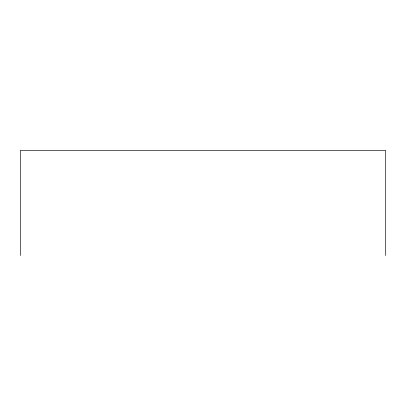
<?xml version="1.0" encoding="UTF-8"?>
<svg xmlns="http://www.w3.org/2000/svg" width="406" height="406" viewBox="0 0 406 406"><rect width="100%" height="100%" fill="white"/><g stroke="black" fill="none" stroke-linecap="round" stroke-linejoin="round"><path stroke-width="0.61" d="M385.7 255.531L385.7 150.469L20.3 150.469L20.3 255.531"/></g></svg>
